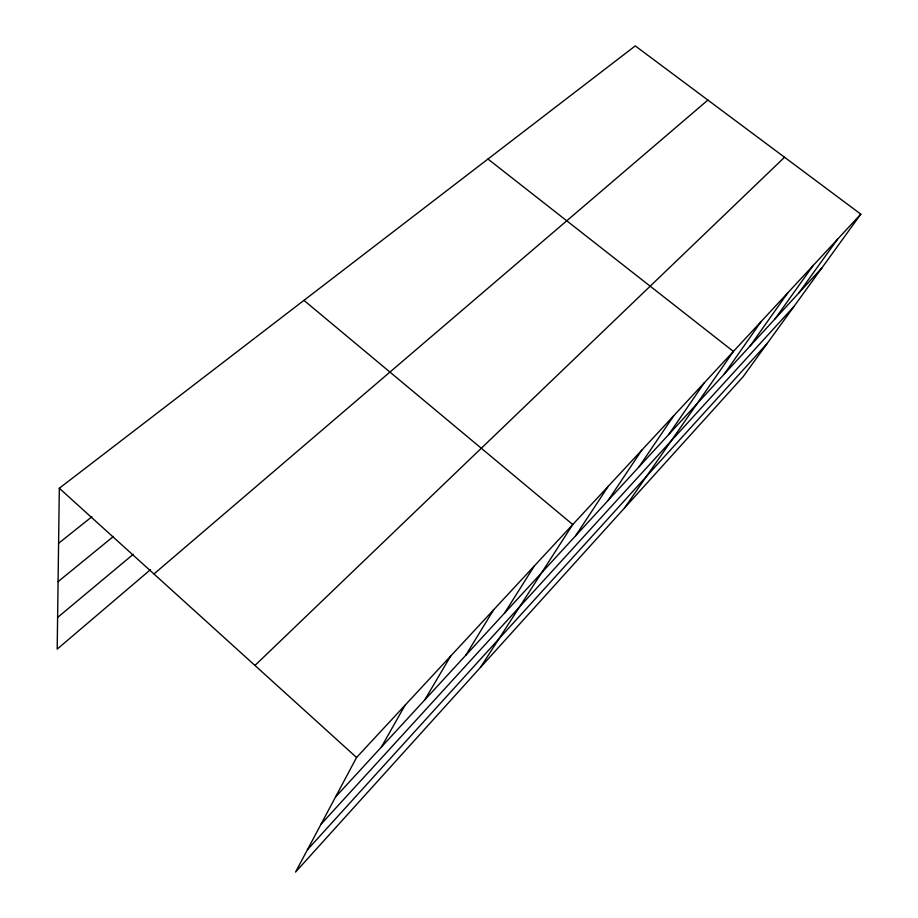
<?xml version="1.0" encoding="UTF-8"?>
<svg xmlns="http://www.w3.org/2000/svg" width="918" height="918" viewBox="0 0 918 918"><rect width="100%" height="100%" fill="white"/><g stroke="black" fill="none" stroke-linecap="round" stroke-linejoin="round"><path stroke-width="1.38" d="M860.809 214.158L356.563 757.488L295.516 872.1L743.121 376.713L860.809 214.158L635.267 45.9L59.314 488.25L57.191 649.118L150.529 569.63M381.372 747.103L405.01 705.276M424.69 699.975L450.635 656.129M465.713 655.36L493.654 609.77M504.602 613.052L534.299 565.981M480.435 667.443L572.763 524.534L303.95 300.37M575.609 535.814L608.164 486.391M608.106 500.459L641.797 450.141M639.112 466.723L673.812 415.647M668.74 434.501L704.324 382.783M624.527 507.964L733.413 351.433L487.963 159.032M724.187 374.188L761.194 321.495M750.167 345.925L787.747 292.888M775.079 318.821L813.153 265.509M798.993 292.808L837.491 239.288M307.438 849.735L767.299 343.321M320.967 824.307L794.036 306.394M335.54 796.962L821.954 267.827M254.952 665.458L784.534 157.265M153.96 573.979L707.87 100.073M57.605 617.458L133.225 554.311M58.086 581.645L113.407 536.468M58.591 543.295L91.915 516.742M59.314 488.25L356.563 757.488"/></g></svg>
